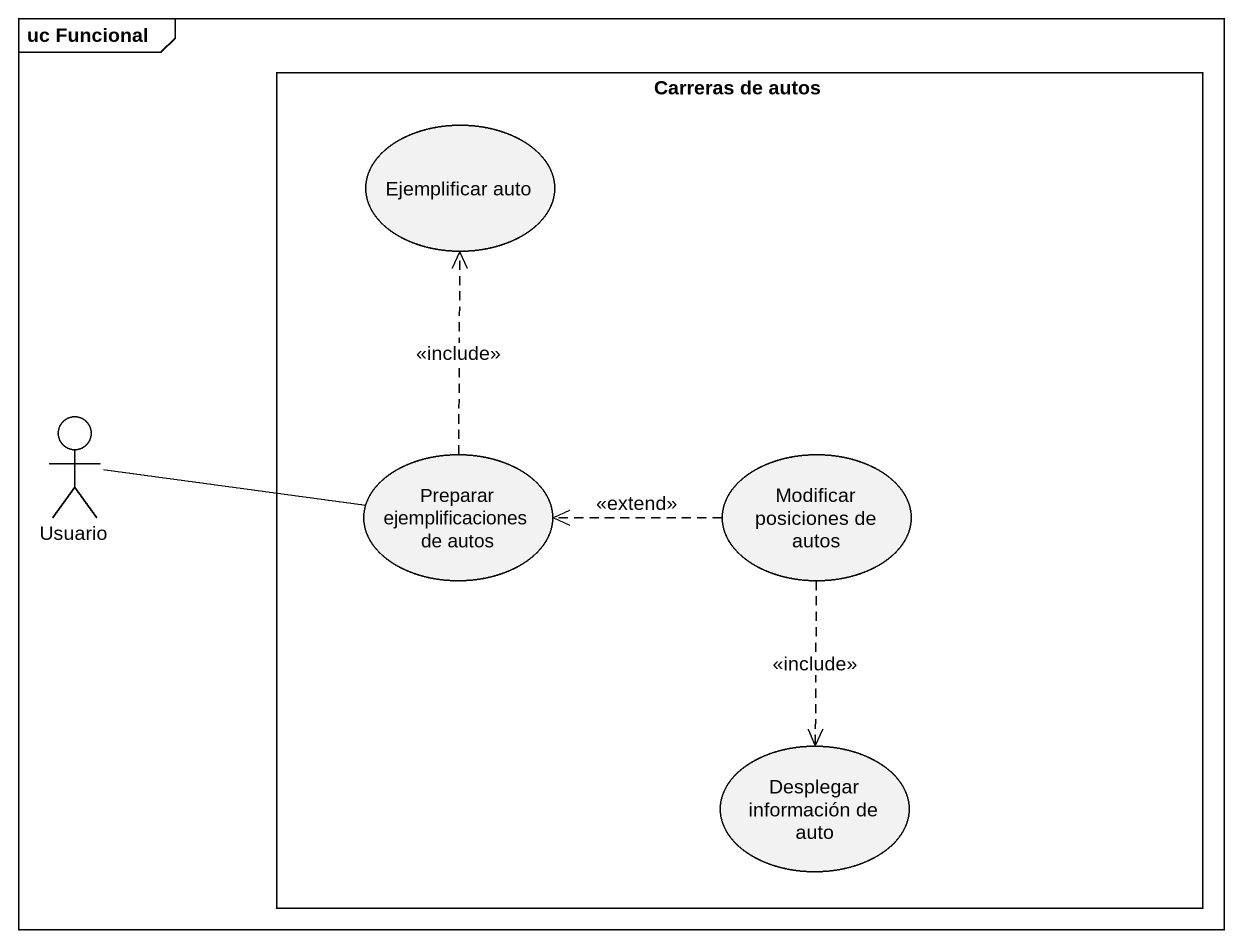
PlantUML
@startuml
mainframe uc Funcional
rectangle "Carreras de autos" as Carreras_de_autos {
  usecase "Ejemplificar auto" as Ejemplificar_auto
  usecase "Preparar ejemplificaciones de autos" as Preparar_ejemplificaciones
  usecase "Modificar posiciones de autos" as Modificar_posiciones_de
  usecase "Desplegar información de auto" as Desplegar_información_de
}
actor Usuario
Usuario -right- Preparar_ejemplificaciones
Preparar_ejemplificaciones .up.> Ejemplificar_auto : <<include>>
Modificar_posiciones_de .left.> Preparar_ejemplificaciones : <<extend>>
Modificar_posiciones_de ..> Desplegar_información_de : <<include>>
@enduml
